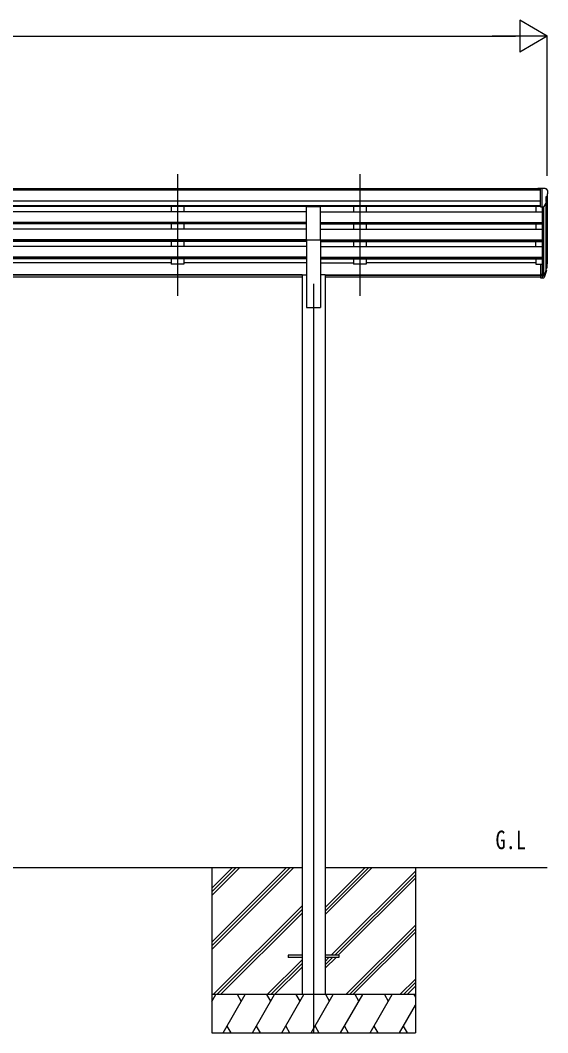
# Model space of a CAD drawing. Units: millimetres, scale not verified. Extents: x -10512 to 10512, y -7425 to 7425.
# Drawn here: x -714 to 1358, y -4162 to -183 of the extents above; entities that cross this region are included whole.
import ezdxf
from ezdxf.enums import TextEntityAlignment as Align

# ---------------------------------------------------------------- set-up
doc = ezdxf.new("R2010")
doc.units = ezdxf.units.MM
doc.header["$LTSCALE"] = 30
for name, color, linetype in [('0-2_USER1', 3, 'Continuous'), ('0-3_YKK_12', 2, 'Continuous'), ('0-4_YKK_13', 4, 'Continuous'), ('0-5_YKK_A1', 4, 'Continuous'), ('0-6_YKK_D', 6, 'Continuous')]:
    doc.layers.add(name, color=color, linetype=linetype)
doc.styles.add('ＭＳ ゴシック', font='')
doc.styles.get('ＭＳ ゴシック').set_extended_font_data('MS Gothic')

msp = doc.modelspace()

# ---------------------------------------------------------------- linework, layer by layer
at = {"layer": '0-3_YKK_12'}
for p, q in [((-96.45, -788.1), (-96.45, -1265.61)), ((-96.45, -788.1), (-96.45, -1265.61)), ((619.55, -788.1), (619.55, -1265.61)), ((619.55, -788.1), (619.55, -1265.61)), ((437.55, -1218.93), (437.55, -4162.5))]:
    msp.add_line(p, q, dxfattribs=at)
at = {"layer": '0-4_YKK_13'}
for p, q in [((1329.05, -843.84), (1319.05, -843.93)), ((1319.05, -845.45), (1319.05, -843.93)), ((1329.05, -915.83), (1329.05, -843.84)), ((1347.55, -843.84), (1329.05, -843.84)), ((1335.55, -916.83), (1335.55, -843.84)), ((1347.55, -843.84), (1349.88, -843.98)), ((1355.02, -875.03), (1349.7, -878.1)), ((1350.64, -844.41), (1354.71, -850.22)), ((1357.55, -853.21), (1357.55, -853.84)), ((410.05, -1046.27), (410.05, -914.47)), ((410.05, -914.47), (465.05, -914.47)), ((465.05, -1046.27), (465.05, -914.47)), ((1343.17, -915.01), (1352.18, -899.42)), ((1349.55, -878.36), (1349.55, -894.63)), ((1329.05, -915.83), (1335.55, -915.83)), ((1335.55, -916.83), (1340.76, -916.51)), ((410.05, -1046.27), (465.05, -1046.27)), ((1329.05, -1141.22), (1329.05, -1195.26)), ((1329.05, -1141.22), (1335.55, -1141.22)), ((1335.55, -1141.22), (1335.55, -1196)), ((1353.85, -1154.04), (1350.58, -1161.1)), ((1329.05, -1181.36), (1335.55, -1181.36)), ((1329.05, -1186.23), (1335.55, -1186.23)), ((1335.55, -1186.25), (1340.68, -1186.25)), ((1335.55, -1188.06), (1340.4, -1188.06)), ((1341.98, -1185.58), (1349.74, -1170.17)), ((1351.19, -1170.53), (1342.99, -1186.71)), ((1351.8, -1171.09), (1342.99, -1194.64)), ((1354.46, -1155.41), (1350.58, -1163.36)), ((1352.14, -1166.69), (1351.8, -1171.09)), ((1329.05, -1195.26), (1335.55, -1195.26)), ((1335.55, -1196), (1340.4, -1196)), ((337.55, -3858), (337.55, -3867)), ((392.35, -3858), (337.55, -3858)), ((537.55, -3858), (482.75, -3858)), ((537.55, -3858), (537.55, -3867)), ((392.35, -3867), (337.55, -3867)), ((537.55, -3867), (482.75, -3867))]:
    msp.add_line(p, q, dxfattribs=at)
for centre, radius, start, end in [((1349.82, -844.98), 1, 35, 86.5), ((1354.55, -853.21), 3, 0, 87), ((1350.64, -870.65), 6.18, 315.00103, 354.2965), ((1155.55, -853.84), 202, 355.05096, 0), ((1340.58, -913.51), 3, 273.5, 330), ((1349.85, -878.36), 0.3, 120, 180), ((1349.85, -894.63), 0.3, 180, 265.2833), ((1349.58, -897.92), 3, 330, 85.2833), ((1324.96, -1144.54), 30.41, 341.80266, 352.8448), ((1326.37, -1146.3), 29.53, 342.01856, 353.49194)]:
    msp.add_arc(centre, radius, start, end, dxfattribs=at)
for centre, major_axis, ratio, start_param, end_param in [((1267.69, -1140.05), (-87.93, 4.42), 0.541684, 3.060334, 3.2172517), ((1266.9, -1146.73), (89.06, 1.43), 0.57596, 6.1985533, 6.3701348), ((1340.4, -1185.35), (3, 0), 0.90356, 4.712389, 5.7595865), ((1340.68, -1184.9), (1.5, 0), 0.90356, 4.712389, 5.7595865), ((1265.63, -1146.63), (88.05, 0), 0.90356, 5.9828017, 6.0168888), ((1350.84, -1166.69), (-1.3, 0), 0.90356, 2.9359903, 4.9130961), ((1264.92, -1150.5), (89.07, 0), 0.90356, 6.0316505, 6.077583), ((1340.4, -1193.29), (-3, 0), 0.90356, 1.5707963, 2.6179939)]:
    msp.add_ellipse(centre, major_axis=major_axis, ratio=ratio, start_param=start_param, end_param=end_param, dxfattribs=at)
at = {"layer": '0-5_YKK_A1'}
for p, q in [((1329.05, -845.45), (-2953.95, -845.45)), ((1329.05, -850.66), (-2953.95, -850.66)), ((1355.55, -874.42), (1355.55, -1140.86)), ((1329.05, -894.19), (-2953.95, -894.19)), ((1329.05, -912.05), (-2953.95, -912.05)), ((410.05, -915.29), (-2034.95, -915.29)), ((-121.45, -915.29), (-121.45, -935.75)), ((-71.45, -915.29), (-71.45, -935.75)), ((594.55, -915.29), (594.55, -935.75)), ((644.55, -915.29), (644.55, -935.75)), ((1310.55, -915.29), (1310.55, -935.75)), ((1350.58, -902.19), (1350.58, -1167.57)), ((410.05, -935.75), (-2034.95, -935.75)), ((1329.05, -915.39), (465.05, -915.39)), ((465.05, -935.75), (1335.55, -935.75)), ((1335.55, -916.83), (1335.55, -1141.22)), ((1341.55, -916.35), (1341.56, -1186)), ((410.05, -977.62), (-2034.95, -977.62)), ((410.05, -979.12), (-2034.95, -979.12)), ((410.05, -983.44), (-2034.95, -983.44)), ((-121.45, -983.44), (-121.45, -1004.24)), ((-71.45, -983.44), (-71.45, -1004.24)), ((465.05, -977.62), (1335.55, -977.62)), ((465.05, -979.12), (1335.55, -979.12)), ((465.05, -983.44), (1335.55, -983.44)), ((594.55, -983.44), (594.55, -1004.24)), ((644.55, -983.44), (644.55, -1004.24)), ((1310.55, -983.44), (1310.55, -1004.24)), ((410.05, -1004.24), (-2034.95, -1004.24)), ((465.05, -1004.24), (1335.55, -1004.24)), ((410.05, -1046.12), (-2034.95, -1046.12)), ((410.05, -1047.61), (-2034.95, -1047.61)), ((410.05, -1051.93), (-2034.95, -1051.93)), ((410.05, -1072.73), (-2034.95, -1072.73)), ((-121.45, -1051.93), (-121.45, -1072.73)), ((-71.45, -1051.93), (-71.45, -1072.73)), ((410.05, -1046.27), (410.05, -1312.5)), ((465.05, -1046.12), (1335.55, -1046.12)), ((465.05, -1046.27), (465.05, -1312.5)), ((465.05, -1047.61), (1335.55, -1047.61)), ((465.05, -1051.93), (1335.55, -1051.93)), ((465.05, -1072.73), (1335.55, -1072.73)), ((594.55, -1051.93), (594.55, -1072.73)), ((644.55, -1051.93), (644.55, -1072.73)), ((1310.55, -1072.73), (1310.55, -1051.93)), ((410.05, -1114.61), (-2034.95, -1114.61)), ((410.05, -1116.1), (-2034.95, -1116.1)), ((410.05, -1120.42), (-2034.95, -1120.42)), ((-121.45, -1136.91), (-787.45, -1136.91)), ((-121.45, -1120.42), (-121.45, -1141.86)), ((-71.45, -1141.86), (-121.45, -1141.86)), ((-71.45, -1120.42), (-71.45, -1141.86)), ((410.05, -1136.91), (-71.45, -1136.91)), ((465.05, -1114.61), (1335.55, -1114.61)), ((465.05, -1116.1), (1335.55, -1116.1)), ((465.05, -1120.42), (1335.55, -1120.42)), ((465.05, -1136.91), (594.55, -1136.91)), ((594.55, -1120.42), (594.55, -1141.86)), ((644.55, -1141.86), (594.55, -1141.86)), ((644.55, -1120.42), (644.55, -1141.86)), ((1310.55, -1136.91), (644.55, -1136.91)), ((1310.55, -1120.42), (1310.55, -1141.86)), ((1310.55, -1141.86), (1329.05, -1141.86)), ((392.35, -1183.93), (-2017.25, -1183.93)), ((392.35, -1185.32), (-2017.25, -1185.32)), ((392.35, -1193.01), (-2017.25, -1193.01)), ((392.35, -1183.5), (392.35, -4012.5)), ((392.35, -1183.5), (410.05, -1183.5)), ((482.75, -1183.5), (465.05, -1183.5)), ((482.75, -1183.5), (482.75, -4012.5)), ((482.75, -1183.93), (1329.05, -1183.93)), ((482.75, -1185.32), (1329.05, -1185.32)), ((1329.05, -1193.01), (482.75, -1193.01)), ((410.05, -1312.5), (465.05, -1312.5)), ((-2017.25, -3512.5), (392.35, -3512.5)), ((37.55, -3512.5), (37.55, -4162.5)), ((37.55, -3806.68), (331.73, -3512.5)), ((37.55, -3820.82), (345.87, -3512.5)), ((37.55, -3834.96), (360.01, -3512.5)), ((37.55, -3622.83), (147.88, -3512.5)), ((37.55, -3608.69), (133.74, -3512.5)), ((37.55, -3594.55), (119.6, -3512.5)), ((482.75, -3512.5), (1355.55, -3512.5)), ((482.75, -3698.13), (668.38, -3512.5)), ((482.75, -3683.99), (654.24, -3512.5)), ((482.75, -3669.85), (640.1, -3512.5)), ((506.72, -3858), (837.55, -3527.18)), ((520.87, -3858), (837.55, -3541.32)), ((837.55, -3512.5), (837.55, -4162.5)), ((535.01, -3858), (837.55, -3555.46)), ((43.86, -4012.5), (392.35, -3664.01)), ((58, -4012.5), (392.35, -3678.15)), ((72.14, -4012.5), (392.35, -3692.29)), ((564.36, -4012.5), (837.55, -3739.31)), ((578.5, -4012.5), (837.55, -3753.45)), ((592.64, -4012.5), (837.55, -3767.59)), ((255.99, -4012.5), (392.35, -3876.14)), ((270.13, -4012.5), (392.35, -3890.28)), ((482.75, -3881.98), (497.72, -3867)), ((482.75, -3896.12), (511.87, -3867)), ((485.01, -3908), (526.01, -3867)), ((284.28, -4012.5), (392.35, -3904.43)), ((776.49, -4012.5), (837.55, -3951.44)), ((790.63, -4012.5), (837.55, -3965.58)), ((837.55, -4012.5), (37.55, -4012.5)), ((37.55, -4040), (53.43, -4012.5)), ((82.29, -4162.5), (168.9, -4012.5)), ((153.9, -4038.48), (138.9, -4012.5)), ((197.77, -4162.5), (284.37, -4012.5)), ((269.37, -4038.48), (254.37, -4012.5)), ((313.24, -4162.5), (399.84, -4012.5)), ((384.84, -4038.48), (369.84, -4012.5)), ((428.71, -4162.5), (515.31, -4012.5)), ((500.31, -4038.48), (485.31, -4012.5)), ((544.18, -4162.5), (630.78, -4012.5)), ((615.78, -4038.48), (600.78, -4012.5)), ((659.65, -4162.5), (746.25, -4012.5)), ((716.25, -4012.5), (731.25, -4038.48)), ((804.78, -4012.5), (837.55, -3979.73)), ((831.72, -4012.5), (837.55, -4022.6)), ((775.12, -4162.5), (837.55, -4054.36)), ((97.29, -4136.52), (112.29, -4162.5)), ((212.76, -4136.52), (227.76, -4162.5)), ((328.23, -4136.52), (343.23, -4162.5)), ((443.7, -4136.52), (458.7, -4162.5)), ((559.17, -4136.52), (574.17, -4162.5)), ((674.64, -4136.52), (689.64, -4162.5)), ((790.11, -4136.52), (805.11, -4162.5)), ((37.55, -4162.5), (837.55, -4162.5))]:
    msp.add_line(p, q, dxfattribs=at)
at = {"layer": '0-6_YKK_D'}
for p, q in [((1355.55, -245.45), (1247.3, -182.95)), ((1247.3, -182.95), (1247.3, -307.95)), ((-2855.45, -245.45), (1230.55, -245.45)), ((1355.55, -245.45), (1139.04, -245.45)), ((1355.55, -245.45), (1247.3, -307.95)), ((1355.55, -793.84), (1355.55, -244.45))]:
    msp.add_line(p, q, dxfattribs=at)

# ---------------------------------------------------------------- texts
at = {"layer": '0-2_USER1', "style": 'ＭＳ ゴシック', "width": 0.8}
msp.add_text('G.L', height=73.31, dxfattribs=at).set_placement((1152.5, -3463), align=Align.BOTTOM_LEFT)

doc.saveas('drawing.dxf')
